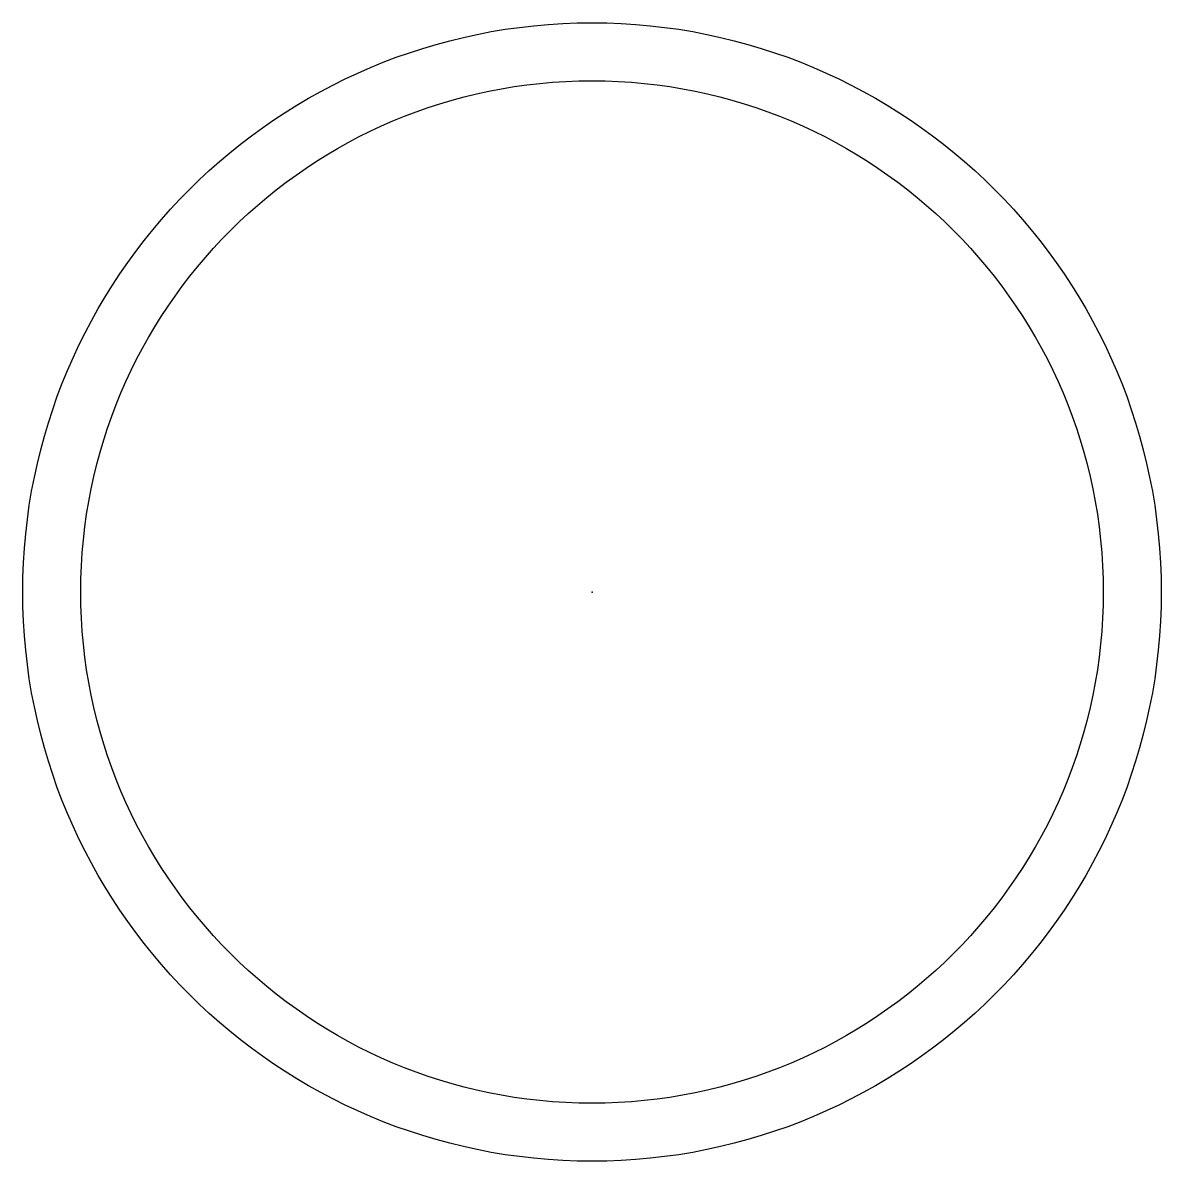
# Model space of a CAD drawing. Header units: millimetres. Extents: x -22.6 to 22.6, y -22.6 to 22.6.
import ezdxf

# ---------------------------------------------------------------- set-up
doc = ezdxf.new("R2010")
doc.units = ezdxf.units.MM
doc.layers.get('0').update_dxf_attribs({"linetype": 'CONTINUOUS'})

msp = doc.modelspace()

# ---------------------------------------------------------------- linework, layer by layer
for radius in [22.6, 20.3]:
    msp.add_circle((0, 0), radius)
msp.add_point((0, 0))

doc.saveas('drawing.dxf')
